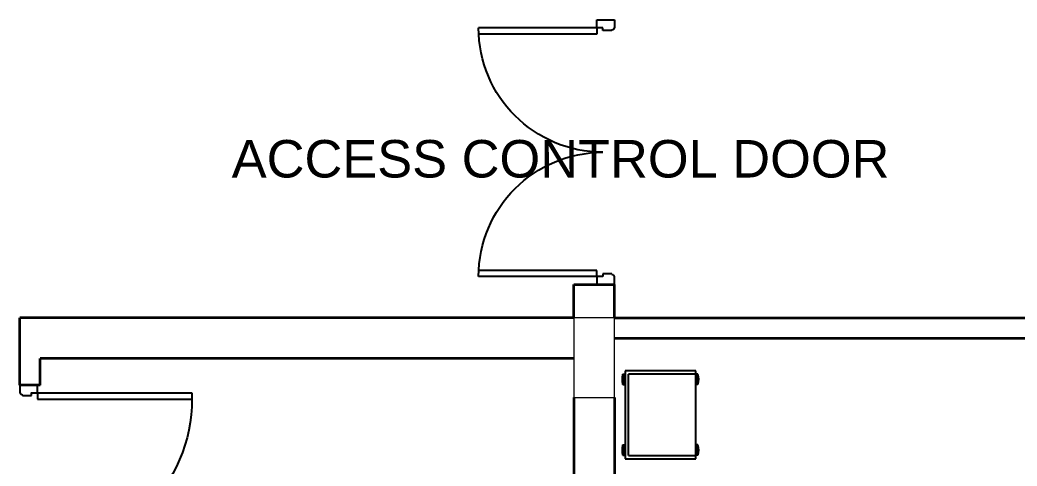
# Model space of a CAD drawing. Extents: x 2733443 to 3206532, y -1516114 to -1264405.
# Drawn here: x 3013087 to 3018738, y -1497743 to -1495214 of the extents above; entities that cross this region are included whole.
import ezdxf
from ezdxf.enums import TextEntityAlignment as Align

# ---------------------------------------------------------------- set-up
doc = ezdxf.new("R2010")
doc.units = 0
doc.header["$MEASUREMENT"] = 0
doc.linetypes.add('1', pattern=[0, 0, 0])
doc.layers.get('0').update_dxf_attribs({"color": 250, "linetype": '1'})
doc.layers.add('Column', color=162, linetype='Continuous', lineweight=13)
doc.layers.add('WALL', color=7, linetype='1', lineweight=35)
for name, color, linetype in [('DOOR', 40, 'Continuous'), ('furniture', 33, 'Continuous'), ('TEXT', 5, '1')]:
    doc.layers.add(name, color=color, linetype=linetype)
doc.styles.add('ARIAL', font='arial.ttf')

# ---------------------------------------------------------------- blocks, each defined once
blk = doc.blocks.new('ddoor')
at = {"layer": 'DOOR', "lineweight": 25}
for p, q in [((50, 0), (-50, 0)), ((-50, 0), (-50, -45)), ((50, -45), (50, 0)), ((-50, -45), (-47.5, -45)), ((15, -60), (15, -45)), ((15, -45), (50, -45)), ((50, -45), (720, -45)), ((50, -45), (50, -80)), ((-35, -60), (-35, -57.5)), ((-35, -60), (15, -60)), ((50, -80), (720, -80)), ((-50, -1500), (-50, -1455)), ((-50, -1455), (-47.5, -1455)), ((-35, -1440), (-35, -1442.5)), ((-35, -1440), (15, -1440)), ((15, -1440), (15, -1455)), ((15, -1455), (50, -1455)), ((50, -1420), (720, -1420)), ((50, -1455), (50, -1420)), ((50, -1455), (720, -1455)), ((50, -1455), (50, -1500)), ((50, -1500), (-50, -1500)), ((50, -1500), (-50, -1500))]:
    blk.add_line(p, q, dxfattribs=at)
for centre, start, end in [((-35, -45), 180, 270), ((-35, -1455), 90, 180)]:
    blk.add_arc(centre, 12.5, start, end, dxfattribs=at)
at = {"layer": 'DOOR', "color": 146, "lineweight": 25, "true_color": 0x105689}
for centre, start, end in [((15, -45), 270, 0), ((15, -1455), 0, 90)]:
    blk.add_arc(centre, 705, start, end, dxfattribs=at)
blk = doc.blocks.new('A$C19B8274B')
at = {"layer": 'DOOR'}
for p, q in [((-45, 925), (-80, 925)), ((-80, 50), (-80, 925)), ((-45, 50), (-45, 925)), ((-45, 50), (-80, 50)), ((-955, -50), (-955, -47.5)), ((-940, -35), (-942.5, -35)), ((-60, -35), (-57.5, -35)), ((-45, -50), (-45, -47.5))]:
    blk.add_line(p, q, dxfattribs=at)
for points in [[(-940, 15), (-955, 15), (-955, 50), (-1000, 50), (-1000, -50), (-955, -50)], [(-940, -35), (-940, 15)], [(-60, 15), (-45, 15), (-45, 50), (0, 50), (0, -50), (-45, -50)], [(-60, -35), (-60, 15)]]:
    blk.add_lwpolyline(points, dxfattribs=at)
at = {"layer": 'DOOR', "color": 145}
blk.add_arc((-80, 50), 875, 90, 182.2924, dxfattribs=at)
at = {"layer": 'DOOR'}
for centre, start, end in [((-955, -35), 270, 0), ((-45, -35), 180, 270)]:
    blk.add_arc(centre, 12.5, start, end, dxfattribs=at)
blk = doc.blocks.new('EQUIPMENT')
at = {"layer": 'furniture', "ltscale": 0.75}
for p, q in [((-15088.4, 4941.9), (-15076.2, 4941.9)), ((-15088.4, 4941.9), (-15076.2, 4941.9)), ((-15088.4, 4882.9), (-15088.4, 4941.9)), ((-15088.4, 4941), (-15076.2, 4941)), ((-15088.4, 4939.9), (-15076.2, 4939.9)), ((-15088.4, 4938.7), (-15076.2, 4938.7)), ((-15088.4, 4937), (-15076.2, 4937)), ((-15088.4, 4934.7), (-15076.2, 4934.7)), ((-15088.4, 4931.7), (-15076.2, 4931.7)), ((-15088.4, 4927.5), (-15076.2, 4927.5)), ((-15088.4, 4922.6), (-15076.2, 4922.6)), ((-15088.4, 4916.4), (-15076.2, 4916.4)), ((-15076.2, 4960.8), (-15076.2, 4460.8)), ((-14676.2, 4960.8), (-15076.2, 4960.8)), ((-15056.5, 4480.5), (-15056.5, 4941.1)), ((-14676.2, 4941.1), (-15056.5, 4941.1)), ((-14676.2, 4460.8), (-14676.2, 4960.8)), ((-14664.1, 4941.9), (-14676.2, 4941.9)), ((-14664.1, 4941), (-14676.2, 4941)), ((-14664.1, 4939.9), (-14676.2, 4939.9)), ((-14664.1, 4938.7), (-14676.2, 4938.7)), ((-14664.1, 4937), (-14676.2, 4937)), ((-14664.1, 4934.7), (-14676.2, 4934.7)), ((-14664.1, 4931.7), (-14676.2, 4931.7)), ((-14664.1, 4927.5), (-14676.2, 4927.5)), ((-14664.1, 4922.6), (-14676.2, 4922.6)), ((-14664.1, 4916.4), (-14676.2, 4916.4)), ((-14664.1, 4882.9), (-14664.1, 4941.9)), ((-15088.4, 4908.4), (-15076.2, 4908.4)), ((-15088.4, 4902.2), (-15076.2, 4902.2)), ((-15088.4, 4897.3), (-15076.2, 4897.3)), ((-15088.4, 4893.1), (-15076.2, 4893.1)), ((-15088.4, 4890.1), (-15076.2, 4890.1)), ((-15088.4, 4887.8), (-15076.2, 4887.8)), ((-15088.4, 4886.1), (-15076.2, 4886.1)), ((-15088.4, 4884.9), (-15076.2, 4884.9)), ((-15088.4, 4883.8), (-15076.2, 4883.8)), ((-15088.4, 4882.9), (-15076.2, 4882.9)), ((-14664.1, 4908.4), (-14676.2, 4908.4)), ((-14664.1, 4902.2), (-14676.2, 4902.2)), ((-14664.1, 4897.3), (-14676.2, 4897.3)), ((-14664.1, 4893.1), (-14676.2, 4893.1)), ((-14664.1, 4890.1), (-14676.2, 4890.1)), ((-14664.1, 4887.8), (-14676.2, 4887.8)), ((-14664.1, 4886.1), (-14676.2, 4886.1)), ((-14664.1, 4884.9), (-14676.2, 4884.9)), ((-14664.1, 4883.8), (-14676.2, 4883.8)), ((-14664.1, 4882.9), (-14676.2, 4882.9)), ((-15088.4, 4540.9), (-15076.2, 4540.9)), ((-15088.4, 4481.8), (-15088.4, 4540.9)), ((-15088.4, 4540), (-15076.2, 4540)), ((-15088.4, 4538.9), (-15076.2, 4538.9)), ((-15088.4, 4537.7), (-15076.2, 4537.7)), ((-15088.4, 4536), (-15076.2, 4536)), ((-15088.4, 4533.7), (-15076.2, 4533.7)), ((-15088.4, 4530.7), (-15076.2, 4530.7)), ((-15088.4, 4526.5), (-15076.2, 4526.5)), ((-15088.4, 4521.6), (-15076.2, 4521.6)), ((-14664.1, 4540.9), (-14676.2, 4540.9)), ((-14664.1, 4540), (-14676.2, 4540)), ((-14664.1, 4538.9), (-14676.2, 4538.9)), ((-14664.1, 4537.7), (-14676.2, 4537.7)), ((-14664.1, 4536), (-14676.2, 4536)), ((-14664.1, 4533.7), (-14676.2, 4533.7)), ((-14664.1, 4530.7), (-14676.2, 4530.7)), ((-14664.1, 4526.5), (-14676.2, 4526.5)), ((-14664.1, 4521.6), (-14676.2, 4521.6)), ((-14664.1, 4481.8), (-14664.1, 4540.9)), ((-15088.4, 4515.4), (-15076.2, 4515.4)), ((-15088.4, 4507.4), (-15076.2, 4507.4)), ((-15088.4, 4501.2), (-15076.2, 4501.2)), ((-15088.4, 4496.3), (-15076.2, 4496.3)), ((-15088.4, 4492.1), (-15076.2, 4492.1)), ((-15088.4, 4489.1), (-15076.2, 4489.1)), ((-15088.4, 4486.8), (-15076.2, 4486.8)), ((-15088.4, 4485.1), (-15076.2, 4485.1)), ((-15088.4, 4483.9), (-15076.2, 4483.9)), ((-15088.4, 4482.7), (-15076.2, 4482.7)), ((-15088.4, 4481.8), (-15076.2, 4481.8)), ((-15056.5, 4480.5), (-14676.2, 4480.5)), ((-14664.1, 4515.4), (-14676.2, 4515.4)), ((-14664.1, 4507.4), (-14676.2, 4507.4)), ((-14664.1, 4501.2), (-14676.2, 4501.2)), ((-14664.1, 4496.3), (-14676.2, 4496.3)), ((-14664.1, 4492.1), (-14676.2, 4492.1)), ((-14664.1, 4489.1), (-14676.2, 4489.1)), ((-14664.1, 4486.8), (-14676.2, 4486.8)), ((-14664.1, 4485.1), (-14676.2, 4485.1)), ((-14664.1, 4483.9), (-14676.2, 4483.9)), ((-14664.1, 4482.7), (-14676.2, 4482.7)), ((-14664.1, 4481.8), (-14676.2, 4481.8)), ((-15076.2, 4460.8), (-14676.2, 4460.8))]:
    blk.add_line(p, q, dxfattribs=at)
for centre, start, end in [((-15002.2, 4912.4), 161.0753, 198.9246), ((-14750.2, 4912.4), 341.0753, 18.9246), ((-15002.2, 4511.4), 161.0753, 198.9246), ((-14750.2, 4511.4), 341.0753, 18.9246)]:
    blk.add_arc(centre, 91.1, start, end, dxfattribs=at)

msp = doc.modelspace()

# ---------------------------------------------------------------- linework, layer by layer
at = {"layer": 'Column'}
msp.add_lwpolyline([(3016456.5884, -1496903.4359), (3016226.5884, -1496903.4359), (3016226.5884, -1497353.4359), (3016456.5884, -1497353.4359)], close=True, dxfattribs=at)
at = {"layer": 'WALL', "linetype": 'ByBlock'}
msp.add_line((3016226.5884, -1496713.7642), (3016456.5884, -1496713.7642), dxfattribs=at)
at = {"layer": 'WALL'}
for p, q in [((3016226.5884, -1496903.4359), (3016226.5884, -1496713.7642)), ((3016456.5884, -1496903.4359), (3016456.5884, -1496713.7642)), ((3016226.5884, -1496903.4359), (3013087.4267, -1496903.4359)), ((3013087.4267, -1497283.4359), (3013087.4267, -1496903.4359)), ((3016456.5884, -1496903.4359), (3019809.9267, -1496903.4359)), ((3016456.5884, -1497018.4359), (3019809.9267, -1497018.4359)), ((3016226.5884, -1497133.4359), (3013202.4267, -1497133.4359)), ((3013202.4267, -1497283.4359), (3013202.4267, -1497133.4359)), ((3013202.4267, -1497283.4359), (3013087.4267, -1497283.4359)), ((3016226.5884, -1497353.4359), (3016226.5884, -1499933.4359)), ((3016456.5884, -1497353.4359), (3016456.5884, -1501933.4359))]:
    msp.add_line(p, q, dxfattribs=at)

# ---------------------------------------------------------------- block references
at = {"color": 240, "true_color": 0xed1f24}
msp.add_blockref('EQUIPMENT', (3031593.1809, -1502163.4359), dxfattribs=at)
at = {"layer": 'DOOR', "linetype": 'Continuous', "xscale": -1, "rotation": 270}
msp.add_blockref('A$C19B8274B', (3013137.4267, -1497283.4359), dxfattribs=at)
at = {"layer": 'WALL', "xscale": -1}
msp.add_blockref('ddoor', (3016406.5884, -1495213.7642), dxfattribs=at)

# ---------------------------------------------------------------- texts
at = {"layer": 'TEXT', "style": 'ARIAL'}
msp.add_text('ACCESS CONTROL DOOR', height=212.5, dxfattribs=at).set_placement((3016151.1318, -1496170.8097), align=Align.BOTTOM_CENTER)

doc.saveas('drawing.dxf')
